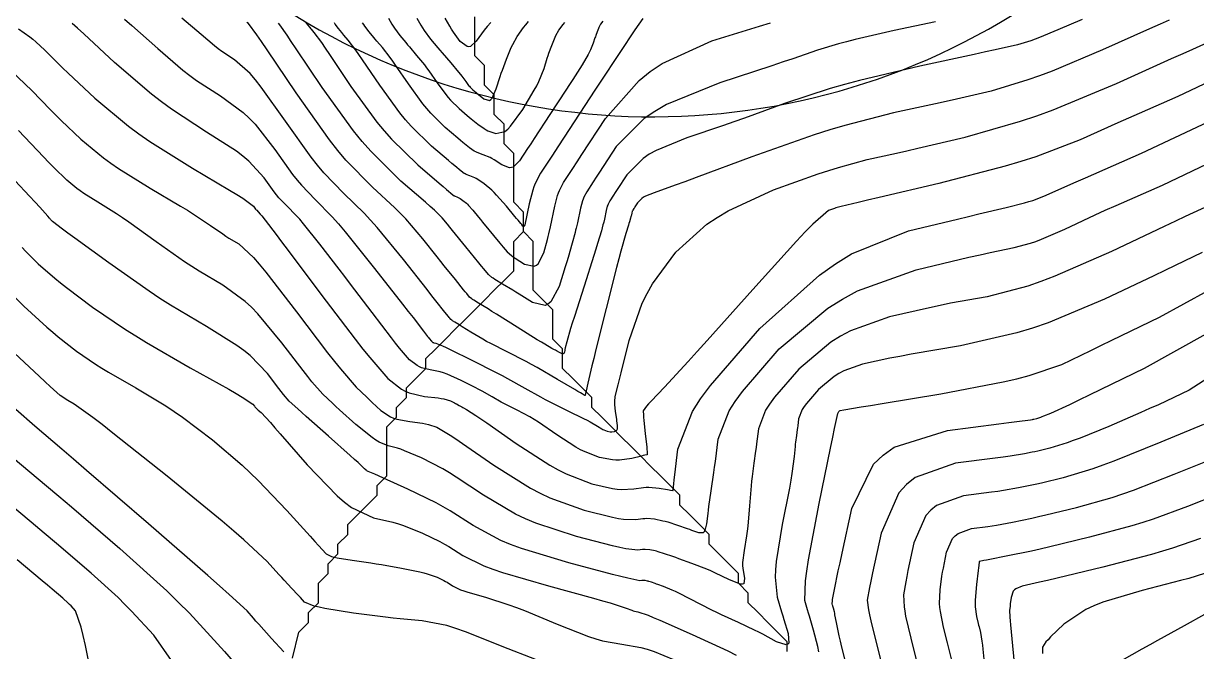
# Model space of a CAD drawing. Header units: metres. Extents: x 837475 to 838479, y 1189012 to 1191015.
# Drawn here: x 838016.7 to 838136.8, y 1189935.2 to 1189999.5 of the extents above; entities that cross this region are included whole.
import ezdxf

# ---------------------------------------------------------------- set-up
doc = ezdxf.new("R2010")
doc.units = ezdxf.units.M
doc.header["$LTSCALE"] = 0.3
for name, color, linetype in [('COTAS 10', 1, 'Continuous'), ('COTAS INT', 252, 'Continuous'), ('DRENAJE', 5, 'Continuous'), ('VIA2', 121, 'Continuous')]:
    doc.layers.add(name, color=color, linetype=linetype)

msp = doc.modelspace()

# ---------------------------------------------------------------- linework, layer by layer
at = {"layer": 'COTAS 10'}
for points in [[(838125.09, 1189999.87), (838122.61, 1189998.82), (838120.73, 1189998.03), (838120.27, 1189997.85), (838119.83, 1189997.69), (838118.46, 1189997.28), (838116.19, 1189996.77), (838115.19, 1189996.55), (838114.02, 1189996.3), (838108.46, 1189995.09), (838102.31, 1189993.64), (838100.77, 1189993.23), (838099.31, 1189992.81), (838094.63, 1189991.27), (838090.54, 1189989.77), (838089.45, 1189989.39), (838088.37, 1189989.02), (838084.63, 1189987.77), (838081.48, 1189986.47), (838080.78, 1189986.07), (838080.15, 1189985.65), (838078.49, 1189983.98), (838077.51, 1189982.47), (838077.3, 1189982.16), (838077.13, 1189981.89), (838076.74, 1189981.3), (838076.57, 1189980.97), (838076.53, 1189980.86), (838076.49, 1189980.76), (838076.37, 1189980.32), (838076.19, 1189979.45), (838076.12, 1189979.14), (838076.09, 1189979.01), (838076.05, 1189978.87), (838075.88, 1189978.24), (838075.49, 1189976.93), (838075.31, 1189976.36), (838075.1, 1189975.7), (838074.11, 1189972.58), (838073.12, 1189969.46), (838072.91, 1189968.8), (838072.74, 1189968.23), (838072.35, 1189966.89), (838072.19, 1189966.25), (838072.16, 1189966.11), (838072.13, 1189966), (838072.07, 1189965.73), (838071.97, 1189965.64), (838071.93, 1189965.64), (838071.87, 1189965.66), (838071.6, 1189965.78), (838071.28, 1189965.97), (838071.19, 1189966.01), (838071.1, 1189966.06), (838070.81, 1189966.21), (838070.1, 1189966.63), (838069.74, 1189966.85), (838069.33, 1189967.1), (838067.27, 1189968.39), (838065.15, 1189969.71), (838064.69, 1189970), (838064.29, 1189970.24), (838063.32, 1189970.83), (838062.82, 1189971.14), (838062.71, 1189971.21), (838062.62, 1189971.28), (838062.4, 1189971.46), (838062.1, 1189971.82), (838061.96, 1189972), (838061.79, 1189972.21), (838060.94, 1189973.26), (838059.8, 1189974.67), (838059.45, 1189975.11), (838059.08, 1189975.57), (838057.62, 1189977.43), (838055.87, 1189979.46), (838055.32, 1189980.03), (838054.75, 1189980.6), (838052.45, 1189982.7), (838049.75, 1189985.46), (838048.92, 1189986.46), (838048.06, 1189987.56), (838044.65, 1189992.36), (838041.69, 1189996.76), (838041.11, 1189997.61), (838040.63, 1189998.3), (838039.79, 1189999.45), (838039.61, 1189999.56)], [(838054.09, 1190000), (838054.43, 1189999.4), (838054.57, 1189999.18), (838054.71, 1189998.97), (838055.26, 1189998.23), (838055.87, 1189997.5), (838056.05, 1189997.28), (838056.24, 1189997.06), (838056.98, 1189996.2), (838057.77, 1189995.23), (838058, 1189994.93), (838058.23, 1189994.62), (838059.08, 1189993.39), (838059.96, 1189992.19), (838060.2, 1189991.9), (838060.44, 1189991.62), (838061.32, 1189990.76), (838062.15, 1189990.05), (838062.36, 1189989.87), (838062.56, 1189989.7), (838063.23, 1189989.15), (838063.88, 1189988.7), (838064.08, 1189988.59), (838064.28, 1189988.49), (838065.07, 1189988.19), (838066, 1189988.41), (838066.3, 1189988.64), (838066.6, 1189988.94), (838067.86, 1189990.65), (838069.02, 1189992.62), (838069.27, 1189993.09), (838069.49, 1189993.53), (838070.02, 1189994.87), (838070.35, 1189995.91), (838070.43, 1189996.17), (838070.52, 1189996.42), (838070.81, 1189997.21), (838071.09, 1189997.89), (838071.17, 1189998.06), (838071.24, 1189998.22), (838071.54, 1189998.77), (838071.97, 1189999.36), (838072.13, 1189999.56)], [(838015.5, 1189994.6), (838017.59, 1189992.61), (838019.51, 1189990.62), (838020.05, 1189990.08), (838020.59, 1189989.54), (838022.61, 1189987.63), (838024.94, 1189985.71), (838025.69, 1189985.16), (838026.48, 1189984.62), (838029.72, 1189982.61), (838032.82, 1189980.78), (838033.52, 1189980.35), (838034.16, 1189979.95), (838035.9, 1189978.78), (838037.14, 1189977.92), (838037.46, 1189977.7), (838037.76, 1189977.5), (838038.78, 1189976.9), (838040.27, 1189975.51), (838040.87, 1189974.82), (838041.55, 1189974), (838044.69, 1189969.95), (838047.86, 1189965.77), (838048.56, 1189964.88), (838049.18, 1189964.1), (838050.8, 1189962.24), (838051.87, 1189961.2), (838052.15, 1189960.93), (838052.42, 1189960.68), (838053.33, 1189959.84), (838054.31, 1189959.21), (838054.62, 1189959.07), (838054.95, 1189958.96), (838056.27, 1189958.71), (838057.57, 1189958.55), (838057.89, 1189958.49), (838058.18, 1189958.42), (838059.06, 1189958.13), (838060.4, 1189957.33), (838060.98, 1189956.95), (838061.66, 1189956.49), (838064.88, 1189954.26), (838068.62, 1189951.91), (838069.63, 1189951.38), (838070.62, 1189950.91), (838074.12, 1189949.64), (838077.02, 1189948.94), (838077.63, 1189948.81), (838078.16, 1189948.73), (838079.41, 1189948.69), (838080.14, 1189948.8), (838080.34, 1189948.81), (838080.55, 1189948.82), (838081.32, 1189948.75), (838082.16, 1189948.57), (838082.41, 1189948.51), (838082.67, 1189948.44), (838083.68, 1189948.12), (838084.66, 1189947.78), (838084.9, 1189947.7), (838085.12, 1189947.62), (838085.83, 1189947.37), (838086.33, 1189947.37), (838086.43, 1189947.45), (838086.52, 1189947.56), (838086.69, 1189948.24), (838086.8, 1189949.31), (838086.84, 1189949.66), (838086.89, 1189950.04), (838087.12, 1189951.62), (838087.4, 1189953.49), (838087.47, 1189954.05), (838087.55, 1189954.64), (838087.83, 1189956.92), (838088.95, 1189959.8), (838089.57, 1189960.77), (838090.31, 1189961.81), (838094.09, 1189966.16), (838099.06, 1189970.33), (838100.55, 1189971.26), (838102.09, 1189972.09), (838108.11, 1189974.26), (838113.5, 1189975.54), (838114.66, 1189975.8), (838115.67, 1189976.03), (838118.11, 1189976.53), (838119.81, 1189976.97), (838120.35, 1189977.16), (838120.93, 1189977.38), (838123.3, 1189978.42), (838126.41, 1189979.87), (838127.45, 1189980.34), (838128.58, 1189980.84), (838133.3, 1189982.93), (838138.66, 1189985.47)], [(838070.9, 1189933.7), (838066.34, 1189935.45), (838061.97, 1189937.21), (838060.98, 1189937.55), (838060.07, 1189937.83), (838057.56, 1189938.34), (838055.31, 1189938.52), (838054.58, 1189938.6), (838053.79, 1189938.69), (838050.53, 1189939.11), (838047.58, 1189939.59), (838046.99, 1189939.72), (838046.49, 1189939.84), (838045.51, 1189940.25), (838045.1, 1189940.71), (838044.96, 1189940.85), (838044.82, 1189941), (838044.22, 1189941.64), (838043.43, 1189942.48), (838043.17, 1189942.76), (838042.88, 1189943.07), (838041.69, 1189944.39), (838039.31, 1189946.62), (838038.28, 1189947.51), (838037.09, 1189948.51), (838031.44, 1189953.13), (838025.9, 1189957.53), (838024.79, 1189958.41), (838023.85, 1189959.14), (838021.95, 1189960.51), (838021.29, 1189960.89), (838021.13, 1189960.99), (838020.98, 1189961.09), (838020.51, 1189961.4), (838019.47, 1189962.31), (838018.95, 1189962.78), (838018.34, 1189963.35), (838015.3, 1189966.19)], [(838139.84, 1189964.39), (838136.03, 1189961.94), (838132.88, 1189960.44), (838131.99, 1189960.04), (838131.1, 1189959.64), (838127.82, 1189958.22), (838124.87, 1189957.03), (838124.18, 1189956.77), (838123.56, 1189956.55), (838121.78, 1189956), (838120.54, 1189955.7), (838120.24, 1189955.63), (838119.97, 1189955.57), (838119.18, 1189955.41), (838117.71, 1189955.19), (838117.01, 1189955.09), (838116.18, 1189954.98), (838112.13, 1189954.46), (838107.99, 1189952.99), (838107.11, 1189952.28), (838106.34, 1189951.44), (838104.52, 1189947.3), (838103.64, 1189943.22), (838103.47, 1189942.4), (838103.33, 1189941.73), (838103.08, 1189940.44), (838103.22, 1189939.44), (838103.33, 1189938.94), (838103.46, 1189938.34), (838104.18, 1189935.41), (838105.03, 1189932.08)], [(838138.56, 1189943.48), (838136.75, 1189942.88), (838136.01, 1189942.67), (838135.16, 1189942.44), (838131.23, 1189941.44), (838127.19, 1189940.22), (838126.27, 1189939.86), (838125.45, 1189939.48), (838123.2, 1189937.99), (838121.85, 1189936.67), (838121.59, 1189936.39), (838121.38, 1189936.16), (838121.04, 1189935.63), (838121.02, 1189935.36), (838121.02, 1189935.29), (838121.02, 1189935.22), (838121.04, 1189934.97)]]:
    msp.add_lwpolyline(points, dxfattribs=at)
at = {"layer": 'COTAS INT'}
for points in [[(838027.1, 1189999.9), (838027.85, 1189999.27), (838030.5, 1189996.91), (838033.07, 1189994.7), (838033.76, 1189994.15), (838034.46, 1189993.64), (838036.91, 1189992.04), (838039.24, 1189990.35), (838039.84, 1189989.78), (838040.44, 1189989.17), (838042.47, 1189986.56), (838044.28, 1189984.01), (838044.74, 1189983.43), (838045.18, 1189982.9), (838046.61, 1189981.43), (838048.34, 1189979.67), (838048.97, 1189978.96), (838049.66, 1189978.15), (838052.67, 1189974.4), (838055.53, 1189970.75), (838056.11, 1189970), (838056.61, 1189969.36), (838057.67, 1189967.98), (838058.09, 1189967.43), (838058.18, 1189967.31), (838058.27, 1189967.21), (838058.49, 1189966.96), (838058.65, 1189966.82), (838058.7, 1189966.8), (838058.75, 1189966.78), (838058.94, 1189966.73), (838059.62, 1189966.46), (838059.99, 1189966.29), (838060.42, 1189966.08), (838062.64, 1189965), (838065.11, 1189963.75), (838065.72, 1189963.43), (838066.29, 1189963.13), (838068.05, 1189962.14), (838069.66, 1189961.24), (838070.13, 1189960.99), (838070.61, 1189960.74), (838072.44, 1189959.83), (838074.07, 1189959.04), (838074.42, 1189958.86), (838074.73, 1189958.7), (838075.48, 1189958.26), (838075.92, 1189957.97), (838076.03, 1189957.91), (838076.14, 1189957.86), (838076.48, 1189957.73), (838076.78, 1189957.67), (838076.86, 1189957.67), (838076.94, 1189957.67), (838077.23, 1189957.71), (838077.46, 1189957.85), (838077.5, 1189957.91), (838077.52, 1189957.98), (838077.54, 1189958.33), (838077.48, 1189958.81), (838077.46, 1189958.96), (838077.44, 1189959.12), (838077.33, 1189959.78), (838077.25, 1189960.44), (838077.25, 1189960.61), (838077.25, 1189960.77), (838077.31, 1189961.3), (838077.59, 1189962.47), (838077.73, 1189963.04), (838077.9, 1189963.71), (838078.72, 1189967.02), (838080.06, 1189970.84), (838080.56, 1189971.83), (838081.1, 1189972.8), (838083.49, 1189976.06), (838086.69, 1189978.92), (838087.74, 1189979.62), (838088.86, 1189980.3), (838093.49, 1189982.43), (838098.07, 1189984.06), (838099.15, 1189984.42), (838100.15, 1189984.73), (838103.1, 1189985.53), (838106.1, 1189986.2), (838107.15, 1189986.43), (838108.27, 1189986.7), (838113.1, 1189987.82), (838118.76, 1189989.45), (838120.43, 1189990.02), (838122.13, 1189990.64), (838128.6, 1189993.33), (838134.24, 1189995.87), (838135.41, 1189996.39), (838136.41, 1189996.84), (838138.6, 1189997.82)], [(838133.99, 1189999.79), (838133.05, 1189999.38), (838131.99, 1189998.92), (838127.16, 1189996.78), (838122, 1189994.59), (838120.73, 1189994.11), (838119.54, 1189993.68), (838115.78, 1189992.55), (838112.23, 1189991.73), (838111.17, 1189991.49), (838110.06, 1189991.25), (838105.78, 1189990.31), (838100.8, 1189989.03), (838099.26, 1189988.56), (838097.66, 1189988.05), (838091.28, 1189985.81), (838085.59, 1189983.69), (838084.41, 1189983.26), (838083.42, 1189982.9), (838081.28, 1189982.14), (838080.41, 1189981.78), (838080.21, 1189981.67), (838080.04, 1189981.56), (838079.58, 1189981.09), (838079.31, 1189980.68), (838079.26, 1189980.59), (838079.21, 1189980.52), (838079.1, 1189980.36), (838079.06, 1189980.27), (838079.04, 1189980.24), (838079.03, 1189980.21), (838079, 1189980.09), (838078.95, 1189979.85), (838078.93, 1189979.76), (838078.92, 1189979.73), (838078.91, 1189979.69), (838078.87, 1189979.52), (838078.76, 1189979.16), (838078.71, 1189979), (838078.65, 1189978.82), (838078.38, 1189977.96), (838077.87, 1189976.16), (838077.67, 1189975.39), (838077.44, 1189974.5), (838076.37, 1189970.29), (838075.33, 1189966.08), (838075.11, 1189965.19), (838074.92, 1189964.43), (838074.5, 1189962.66), (838074.32, 1189961.86), (838074.29, 1189961.71), (838074.26, 1189961.59), (838074.22, 1189961.39), (838074.21, 1189961.38), (838074.21, 1189961.38), (838074.2, 1189961.39), (838073.76, 1189961.65), (838073.49, 1189961.8), (838073.16, 1189962), (838071.41, 1189963.03), (838069.3, 1189964.24), (838068.73, 1189964.55), (838068.18, 1189964.85), (838066.26, 1189965.84), (838064.56, 1189966.71), (838064.14, 1189966.93), (838063.75, 1189967.15), (838062.54, 1189967.86), (838061.65, 1189968.42), (838061.45, 1189968.54), (838061.29, 1189968.64), (838060.88, 1189968.89), (838060.66, 1189969.02), (838060.62, 1189969.05), (838060.58, 1189969.08), (838060.49, 1189969.16), (838060.36, 1189969.31), (838060.3, 1189969.38), (838060.23, 1189969.47), (838059.87, 1189969.91), (838058.96, 1189971.06), (838058.53, 1189971.6), (838058.04, 1189972.23), (838055.63, 1189975.3), (838052.94, 1189978.57), (838052.27, 1189979.34), (838051.62, 1189980.04), (838049.53, 1189982.06), (838047.47, 1189984.18), (838046.83, 1189984.95), (838046.17, 1189985.79), (838043.56, 1189989.46), (838041.06, 1189992.96), (838040.48, 1189993.7), (838039.93, 1189994.33), (838038.35, 1189995.74), (838037.04, 1189996.6), (838036.67, 1189996.87), (838036.29, 1189997.16), (838034.92, 1189998.35), (838032.96, 1190000)], [(838110.09, 1189999.62), (838105.85, 1189998.74), (838101.86, 1189997.83), (838100.96, 1189997.6), (838100.15, 1189997.39), (838097.99, 1189996.73), (838095.49, 1189995.86), (838094.48, 1189995.52), (838093.33, 1189995.13), (838087.99, 1189993.4), (838082.56, 1189991.17), (838081.35, 1189990.47), (838080.26, 1189989.75), (838077.4, 1189986.86), (838075.7, 1189984.26), (838075.35, 1189983.72), (838075.05, 1189983.26), (838074.38, 1189982.24), (838074.08, 1189981.67), (838074.01, 1189981.49), (838073.95, 1189981.3), (838073.75, 1189980.55), (838073.43, 1189979.05), (838073.31, 1189978.51), (838073.25, 1189978.3), (838073.19, 1189978.06), (838072.9, 1189976.97), (838072.48, 1189975.52), (838072.34, 1189975.06), (838072.19, 1189974.57), (838071.56, 1189972.55), (838070.71, 1189970.97), (838070.42, 1189970.74), (838070.12, 1189970.61), (838068.82, 1189970.91), (838067.47, 1189971.75), (838067.14, 1189971.95), (838066.81, 1189972.15), (838065.77, 1189972.77), (838064.98, 1189973.26), (838064.81, 1189973.38), (838064.66, 1189973.48), (838064.32, 1189973.77), (838063.85, 1189974.34), (838063.62, 1189974.62), (838063.35, 1189974.96), (838062.01, 1189976.6), (838060.65, 1189978.27), (838060.37, 1189978.62), (838060.13, 1189978.91), (838059.6, 1189979.57), (838058.8, 1189980.35), (838058.38, 1189980.73), (838057.88, 1189981.17), (838055.37, 1189983.33), (838052.28, 1189986.38), (838051.41, 1189987.39), (838050.53, 1189988.46), (838047.31, 1189992.9), (838044.66, 1189996.86), (838044.15, 1189997.62), (838043.72, 1189998.25), (838042.98, 1189999.33), (838042.85, 1189999.48)], [(838045.61, 1189999.61), (838045.82, 1189999.33), (838046.05, 1189999.04), (838046.12, 1189998.96), (838046.2, 1189998.88), (838046.47, 1189998.55), (838047.23, 1189997.5), (838047.61, 1189996.95), (838048.05, 1189996.3), (838050.26, 1189993.02), (838052.92, 1189989.36), (838053.66, 1189988.47), (838054.41, 1189987.62), (838057.09, 1189984.99), (838059.27, 1189983.13), (838059.7, 1189982.76), (838060.05, 1189982.46), (838060.68, 1189981.93), (838060.82, 1189981.83), (838060.86, 1189981.81), (838060.91, 1189981.78), (838061.08, 1189981.72), (838061.3, 1189981.63), (838061.36, 1189981.59), (838061.44, 1189981.55), (838061.72, 1189981.35), (838062.07, 1189981.06), (838062.18, 1189980.96), (838062.29, 1189980.84), (838062.74, 1189980.34), (838063.32, 1189979.64), (838063.51, 1189979.4), (838063.73, 1189979.14), (838065.48, 1189976.99), (838065.66, 1189976.76), (838065.83, 1189976.57), (838066.24, 1189976.08), (838066.67, 1189975.7), (838066.85, 1189975.57), (838067.06, 1189975.43), (838068.01, 1189974.84), (838069, 1189974.61), (838069.23, 1189974.71), (838069.43, 1189974.86), (838069.99, 1189975.99), (838070.36, 1189977.35), (838070.44, 1189977.66), (838070.51, 1189977.93), (838070.67, 1189978.65), (838071.12, 1189980.78), (838071.4, 1189981.85), (838071.5, 1189982.12), (838071.6, 1189982.37), (838072.02, 1189983.19), (838072.97, 1189984.63), (838073.4, 1189985.29), (838073.9, 1189986.05), (838076.31, 1189989.74), (838079.74, 1189993.64), (838080.87, 1189994.54), (838082.09, 1189995.36), (838087.18, 1189997.68), (838092.08, 1189999.2), (838093.18, 1189999.52)], [(838080.14, 1189999.96), (838079.32, 1189998.81), (838078.84, 1189998.1), (838078.25, 1189997.22), (838075.22, 1189992.62), (838072.09, 1189987.84), (838071.44, 1189986.85), (838070.89, 1189986), (838069.66, 1189984.13), (838069.11, 1189983.07), (838068.98, 1189982.75), (838068.86, 1189982.4), (838068.49, 1189981.01), (838068.04, 1189978.84), (838067.98, 1189978.7), (838067.97, 1189978.68), (838067.94, 1189978.68), (838067.85, 1189978.73), (838067.76, 1189978.85), (838067.73, 1189978.88), (838067.71, 1189978.91), (838067.63, 1189979), (838067.36, 1189979.33), (838067.21, 1189979.5), (838067.04, 1189979.71), (838066.16, 1189980.76), (838065.15, 1189981.89), (838064.9, 1189982.15), (838064.66, 1189982.39), (838063.88, 1189983.05), (838063.23, 1189983.49), (838063.07, 1189983.58), (838062.92, 1189983.66), (838062.44, 1189983.87), (838062.04, 1189984.02), (838061.94, 1189984.06), (838061.84, 1189984.12), (838061.53, 1189984.33), (838060.89, 1189984.88), (838060.59, 1189985.13), (838060.23, 1189985.44), (838058.5, 1189986.91), (838056.42, 1189988.95), (838055.84, 1189989.61), (838055.27, 1189990.3), (838053.2, 1189993.14), (838051.44, 1189995.74), (838051.07, 1189996.28), (838050.75, 1189996.74), (838049.97, 1189997.77), (838049.54, 1189998.27), (838049.43, 1189998.4), (838049.32, 1189998.53), (838048.97, 1189998.96), (838048.65, 1189999.39), (838048.56, 1189999.52)], [(838076.02, 1189999.69), (838075.81, 1189999.39), (838075.67, 1189999.12), (838075.63, 1189999.04), (838075.59, 1189998.95), (838075.45, 1189998.62), (838075.31, 1189998.23), (838075.27, 1189998.1), (838075.22, 1189997.98), (838075.06, 1189997.46), (838074.78, 1189996.78), (838074.67, 1189996.55), (838074.53, 1189996.3), (838073.91, 1189995.24), (838072.96, 1189993.74), (838072.62, 1189993.22), (838072.25, 1189992.64), (838070.62, 1189990.14), (838069.02, 1189987.7), (838068.66, 1189987.16), (838068.34, 1189986.67), (838067.51, 1189985.39), (838066.87, 1189984.77), (838066.68, 1189984.71), (838066.48, 1189984.69), (838065.7, 1189984.99), (838064.9, 1189985.51), (838064.69, 1189985.63), (838064.49, 1189985.73), (838063.79, 1189986.01), (838063.18, 1189986.25), (838063.02, 1189986.32), (838062.87, 1189986.41), (838062.38, 1189986.74), (838061.72, 1189987.29), (838061.47, 1189987.5), (838061.19, 1189987.74), (838059.91, 1189988.83), (838058.43, 1189990.28), (838058.02, 1189990.75), (838057.61, 1189991.25), (838056.14, 1189993.27), (838054.83, 1189995.18), (838054.53, 1189995.6), (838054.26, 1189995.98), (838053.47, 1189996.99), (838052.89, 1189997.66), (838052.74, 1189997.84), (838052.6, 1189998.01), (838052.11, 1189998.6), (838051.68, 1189999.18), (838051.57, 1189999.35), (838051.45, 1189999.53)], [(838057, 1190000), (838057.41, 1189999.28), (838057.58, 1189999.01), (838057.75, 1189998.75), (838058.41, 1189997.87), (838059.14, 1189996.98), (838059.36, 1189996.72), (838059.59, 1189996.45), (838060.48, 1189995.42), (838061.28, 1189994.47), (838061.46, 1189994.25), (838061.62, 1189994.06), (838062.02, 1189993.51), (838062.3, 1189993.13), (838062.38, 1189993.04), (838062.45, 1189992.95), (838062.73, 1189992.68), (838063.08, 1189992.39), (838063.19, 1189992.29), (838063.32, 1189992.18), (838063.86, 1189991.74), (838064.42, 1189991.59), (838064.57, 1189991.68), (838064.7, 1189991.82), (838065.13, 1189992.77), (838065.53, 1189994.03), (838065.64, 1189994.36), (838065.75, 1189994.69), (838066.16, 1189995.81), (838066.58, 1189996.82), (838066.7, 1189997.07), (838066.82, 1189997.32), (838067.26, 1189998.14), (838067.91, 1189999.04), (838068.16, 1189999.34), (838068.44, 1189999.66)], [(838064.57, 1189999.57), (838064.2, 1189999.15), (838063.88, 1189998.77), (838063.06, 1189997.65), (838062.49, 1189997.09), (838062.32, 1189997.06), (838062.14, 1189997.09), (838061.45, 1189997.62), (838060.75, 1189998.58), (838060.55, 1189998.88), (838060.37, 1189999.18), (838059.91, 1190000)], [(838016.22, 1189998.93), (838017.41, 1189998.08), (838017.71, 1189997.84), (838018, 1189997.6), (838018.93, 1189996.72), (838020.22, 1189995.42), (838020.74, 1189994.92), (838021.33, 1189994.36), (838024.04, 1189991.83), (838027.5, 1189988.94), (838028.56, 1189988.16), (838029.67, 1189987.38), (838034.04, 1189984.64), (838037.84, 1189982.41), (838038.58, 1189981.95), (838039.19, 1189981.57), (838040.29, 1189980.77), (838040.5, 1189980.47), (838040.55, 1189980.4), (838040.61, 1189980.34), (838040.77, 1189980.17), (838040.98, 1189979.96), (838041.05, 1189979.88), (838041.13, 1189979.78), (838041.48, 1189979.34), (838042.6, 1189977.87), (838043.16, 1189977.12), (838043.83, 1189976.23), (838047.17, 1189971.76), (838050.69, 1189967.14), (838051.48, 1189966.14), (838052.18, 1189965.27), (838054.04, 1189963.14), (838055.42, 1189962.05), (838055.82, 1189961.83), (838056.23, 1189961.65), (838057.8, 1189961.28), (838059.19, 1189961.14), (838059.49, 1189961.09), (838059.76, 1189961.04), (838060.44, 1189960.83), (838060.85, 1189960.62), (838060.95, 1189960.57), (838061.05, 1189960.52), (838061.34, 1189960.36), (838061.61, 1189960.21), (838061.69, 1189960.16), (838061.77, 1189960.12), (838062.07, 1189959.97), (838063.05, 1189959.34), (838063.55, 1189959), (838064.15, 1189958.58), (838067.17, 1189956.47), (838070.6, 1189954.25), (838071.45, 1189953.77), (838072.27, 1189953.36), (838074.91, 1189952.33), (838077.02, 1189951.87), (838077.5, 1189951.8), (838077.95, 1189951.75), (838079.2, 1189951.82), (838080.19, 1189951.98), (838080.47, 1189951.99), (838080.75, 1189951.99), (838081.8, 1189951.9), (838082.66, 1189951.75), (838082.82, 1189951.73), (838082.96, 1189951.7), (838083.19, 1189951.66), (838083.21, 1189951.66), (838083.21, 1189951.67), (838083.22, 1189951.67), (838083.23, 1189951.7), (838083.3, 1189952.36), (838083.35, 1189952.77), (838083.41, 1189953.27), (838083.71, 1189955.88), (838085.22, 1189959.74), (838086.04, 1189961.03), (838087.04, 1189962.42), (838092.09, 1189968.24), (838098.19, 1189973.7), (838099.85, 1189974.86), (838101.49, 1189975.87), (838107.32, 1189978.24), (838112.34, 1189979.45), (838113.47, 1189979.72), (838114.5, 1189979.97), (838117.32, 1189980.64), (838119.18, 1189981.11), (838119.62, 1189981.24), (838120.02, 1189981.36), (838121.16, 1189981.79), (838123.24, 1189982.71), (838124.23, 1189983.15), (838125.41, 1189983.66), (838131.16, 1189986.18), (838137.99, 1189989.38)], [(838138.83, 1189993.85), (838134.88, 1189992), (838130.91, 1189990.25), (838129.82, 1189989.77), (838128.74, 1189989.29), (838124.88, 1189987.56), (838120.34, 1189985.83), (838118.82, 1189985.35), (838117.2, 1189984.86), (838110.42, 1189983.1), (838104.32, 1189981.66), (838103.12, 1189981.38), (838102.15, 1189981.15), (838100.42, 1189980.74), (838100.02, 1189980.64), (838099.89, 1189980.59), (838099.74, 1189980.54), (838099.13, 1189980.33), (838097.52, 1189978.93), (838096.75, 1189978.14), (838095.84, 1189977.18), (838091.38, 1189972.25), (838086.71, 1189967.02), (838085.68, 1189965.88), (838084.76, 1189964.85), (838082.34, 1189962.25), (838080.98, 1189960.8), (838080.71, 1189960.52), (838080.5, 1189960.28), (838080.16, 1189959.82), (838080.18, 1189959.38), (838080.2, 1189959.15), (838080.23, 1189958.87), (838080.38, 1189957.48), (838080.52, 1189956.12), (838080.55, 1189955.87), (838080.57, 1189955.66), (838080.58, 1189955.33), (838080.33, 1189955.27), (838080.17, 1189955.24), (838079.98, 1189955.19), (838078.99, 1189954.95), (838077.73, 1189954.78), (838077.38, 1189954.78), (838077.02, 1189954.8), (838075.69, 1189955.03), (838074.21, 1189955.61), (838073.74, 1189955.84), (838073.26, 1189956.11), (838071.33, 1189957.36), (838069.44, 1189958.64), (838068.99, 1189958.93), (838068.56, 1189959.19), (838067.26, 1189959.9), (838066.19, 1189960.43), (838065.91, 1189960.58), (838065.63, 1189960.72), (838064.7, 1189961.25), (838063.67, 1189961.82), (838063.34, 1189962), (838062.98, 1189962.19), (838061.54, 1189962.92), (838060.09, 1189963.56), (838059.74, 1189963.69), (838059.4, 1189963.8), (838058.37, 1189964.01), (838057.49, 1189964.21), (838057.26, 1189964.32), (838057.04, 1189964.44), (838056.26, 1189965.05), (838055.22, 1189966.24), (838054.83, 1189966.73), (838054.39, 1189967.28), (838052.42, 1189969.87), (838050.22, 1189972.79), (838049.64, 1189973.56), (838049.06, 1189974.31), (838047.08, 1189976.87), (838045.39, 1189978.97), (838045.01, 1189979.42), (838044.66, 1189979.82), (838043.69, 1189980.8), (838042.89, 1189981.62), (838042.65, 1189981.92), (838042.39, 1189982.24), (838041.38, 1189983.67), (838039.82, 1189985.37), (838039.21, 1189985.87), (838038.54, 1189986.38), (838035.48, 1189988.34), (838031.88, 1189990.68), (838030.87, 1189991.43), (838029.84, 1189992.23), (838026.07, 1189995.48), (838022.91, 1189998.4), (838022.27, 1189998.98), (838021.72, 1189999.47)], [(838138.09, 1189980.84), (838135.64, 1189979.72), (838134.63, 1189979.24), (838133.47, 1189978.7), (838128.09, 1189976.14), (838122.28, 1189973.59), (838120.86, 1189973.05), (838119.52, 1189972.58), (838115.36, 1189971.5), (838111.62, 1189970.82), (838110.55, 1189970.6), (838109.45, 1189970.37), (838105.36, 1189969.44), (838101.39, 1189968), (838100.36, 1189967.45), (838099.38, 1189966.84), (838096.09, 1189964.07), (838093.59, 1189961.2), (838093.1, 1189960.51), (838092.69, 1189959.87), (838091.95, 1189957.96), (838091.76, 1189956.45), (838091.71, 1189956.06), (838091.66, 1189955.69), (838091.48, 1189954.45), (838091.3, 1189953.09), (838091.26, 1189952.63), (838091.21, 1189952.14), (838091.05, 1189950.1), (838090.87, 1189948.02), (838090.81, 1189947.51), (838090.75, 1189947.03), (838090.5, 1189945.53), (838090.34, 1189944.29), (838090.34, 1189943.98), (838090.35, 1189943.67), (838090.53, 1189942.69), (838090.47, 1189942.11), (838090.33, 1189942.07), (838090.13, 1189942.07), (838088.98, 1189942.52), (838087.49, 1189943.25), (838087.07, 1189943.44), (838086.66, 1189943.61), (838085.15, 1189944.2), (838083.8, 1189944.68), (838083.49, 1189944.8), (838083.2, 1189944.9), (838082.35, 1189945.19), (838081.71, 1189945.4), (838081.54, 1189945.44), (838081.38, 1189945.48), (838080.85, 1189945.59), (838080.35, 1189945.64), (838080.22, 1189945.64), (838080.09, 1189945.63), (838079.62, 1189945.56), (838078.38, 1189945.7), (838077.76, 1189945.83), (838077.02, 1189946), (838073.34, 1189946.94), (838069.17, 1189948.32), (838068.11, 1189948.76), (838067.1, 1189949.24), (838063.82, 1189951.17), (838061.03, 1189953.04), (838060.33, 1189953.48), (838059.65, 1189953.88), (838057.48, 1189955.01), (838055.75, 1189955.74), (838055.37, 1189955.88), (838055.01, 1189956), (838054.06, 1189956.22), (838053.13, 1189956.6), (838052.79, 1189956.81), (838052.42, 1189957.08), (838050.76, 1189958.43), (838049.09, 1189959.92), (838048.71, 1189960.27), (838048.36, 1189960.59), (838047.38, 1189961.53), (838046.27, 1189962.8), (838045.85, 1189963.33), (838045.37, 1189963.94), (838043.2, 1189966.79), (838040.74, 1189969.74), (838040.08, 1189970.41), (838039.43, 1189971.01), (838037.13, 1189972.67), (838034.72, 1189974.11), (838033.99, 1189974.58), (838033.24, 1189975.08), (838030.33, 1189977.13), (838027.54, 1189979.12), (838026.87, 1189979.57), (838026.25, 1189979.99), (838024.37, 1189981.17), (838022.91, 1189982.07), (838022.55, 1189982.32), (838022.22, 1189982.56), (838021.17, 1189983.43), (838019.86, 1189984.72), (838019.35, 1189985.24), (838018.79, 1189985.82), (838016.25, 1189988.5)], [(838137.37, 1189976.03), (838134.59, 1189974.68), (838133.56, 1189974.19), (838132.42, 1189973.64), (838127.37, 1189971.23), (838121.6, 1189968.82), (838120, 1189968.28), (838118.4, 1189967.79), (838112.62, 1189966.47), (838107.57, 1189965.6), (838106.43, 1189965.39), (838105.4, 1189965.2), (838102.62, 1189964.61), (838100.68, 1189963.91), (838100.18, 1189963.64), (838099.7, 1189963.34), (838098.09, 1189961.99), (838096.87, 1189960.58), (838096.63, 1189960.25), (838096.43, 1189959.94), (838096.07, 1189959), (838095.98, 1189958.27), (838095.95, 1189958.08), (838095.93, 1189957.9), (838095.84, 1189957.29), (838095.75, 1189956.62), (838095.73, 1189956.4), (838095.71, 1189956.16), (838095.63, 1189955.16), (838095.39, 1189953.42), (838095.27, 1189952.72), (838095.12, 1189951.91), (838094.39, 1189948.19), (838093.77, 1189944.4), (838093.69, 1189943.55), (838093.66, 1189942.78), (838093.86, 1189940.73), (838094.33, 1189939.25), (838094.45, 1189938.85), (838094.57, 1189938.45), (838095, 1189937.03), (838095.07, 1189936.04), (838094.96, 1189935.92), (838094.81, 1189935.86), (838093.82, 1189936.19), (838092.42, 1189936.95), (838092, 1189937.16), (838091.57, 1189937.37), (838089.92, 1189938.14), (838088.18, 1189938.95), (838087.69, 1189939.19), (838087.2, 1189939.43), (838083.82, 1189941.14), (838083.46, 1189941.31), (838083.13, 1189941.46), (838082.25, 1189941.83), (838081.66, 1189942.04), (838081.52, 1189942.09), (838081.4, 1189942.14), (838081.03, 1189942.27), (838080.75, 1189942.36), (838080.67, 1189942.38), (838080.6, 1189942.39), (838080.37, 1189942.44), (838080.16, 1189942.46), (838080.1, 1189942.46), (838080.04, 1189942.46), (838079.83, 1189942.43), (838078.6, 1189942.68), (838077.89, 1189942.85), (838077.02, 1189943.07), (838072.56, 1189944.25), (838067.71, 1189945.73), (838066.6, 1189946.15), (838065.58, 1189946.56), (838062.77, 1189948.08), (838060.42, 1189949.59), (838059.71, 1189949.99), (838058.97, 1189950.4), (838056.07, 1189951.81), (838053.58, 1189952.93), (838053.09, 1189953.15), (838052.7, 1189953.32), (838052.01, 1189953.61), (838051.89, 1189953.67), (838051.86, 1189953.69), (838051.82, 1189953.73), (838051.66, 1189953.89), (838050.98, 1189954.52), (838050.62, 1189954.85), (838050.18, 1189955.25), (838047.96, 1189957.22), (838045.68, 1189959.24), (838045.22, 1189959.66), (838044.82, 1189960.02), (838043.95, 1189960.82), (838043.36, 1189961.5), (838043.13, 1189961.79), (838042.88, 1189962.11), (838041.72, 1189963.64), (838039.94, 1189965.47), (838039.3, 1189965.99), (838038.59, 1189966.51), (838035.48, 1189968.45), (838031.79, 1189970.64), (838030.71, 1189971.32), (838029.62, 1189972.05), (838025.48, 1189974.95), (838021.99, 1189977.5), (838021.3, 1189978.01), (838020.74, 1189978.42), (838019.73, 1189979.2), (838019.52, 1189979.4), (838019.47, 1189979.46), (838019.42, 1189979.52), (838019.25, 1189979.73), (838018.41, 1189980.65), (838017.94, 1189981.16), (838017.36, 1189981.78), (838014.43, 1189984.91)], [(838016.61, 1189976.53), (838016.95, 1189976.16), (838018.25, 1189974.86), (838019.94, 1189973.4), (838020.52, 1189972.93), (838021.15, 1189972.44), (838023.82, 1189970.43), (838027.18, 1189968.15), (838028.23, 1189967.48), (838029.34, 1189966.8), (838033.82, 1189964.22), (838037.75, 1189962.02), (838038.51, 1189961.58), (838039.14, 1189961.21), (838040.23, 1189960.49), (838040.39, 1189960.28), (838040.42, 1189960.24), (838040.45, 1189960.2), (838040.53, 1189960.11), (838040.65, 1189960), (838040.7, 1189959.96), (838040.76, 1189959.9), (838041.07, 1189959.63), (838042.01, 1189958.61), (838042.48, 1189958.08), (838043.03, 1189957.45), (838045.77, 1189954.28), (838048.83, 1189951.11), (838049.59, 1189950.47), (838050.31, 1189949.93), (838052.57, 1189948.88), (838054.56, 1189948.41), (838055.11, 1189948.25), (838055.65, 1189948.07), (838057.57, 1189947.3), (838059.36, 1189946.43), (838059.82, 1189946.18), (838060.26, 1189945.93), (838061.71, 1189945), (838063.87, 1189943.95), (838064.76, 1189943.62), (838065.78, 1189943.27), (838070.49, 1189941.9), (838075.07, 1189940.65), (838076.01, 1189940.38), (838076.79, 1189940.15), (838078.41, 1189939.63), (838079, 1189939.4), (838079.14, 1189939.35), (838079.27, 1189939.31), (838079.63, 1189939.25), (838080.66, 1189938.89), (838081.2, 1189938.67), (838081.85, 1189938.39), (838085.16, 1189936.93), (838088.81, 1189935.24), (838089.68, 1189934.82)], [(838014.37, 1189972.93), (838016.78, 1189970.52), (838019.14, 1189968.38), (838019.74, 1189967.86), (838020.31, 1189967.38), (838022.17, 1189965.92), (838024.13, 1189964.59), (838024.77, 1189964.19), (838025.45, 1189963.77), (838028.25, 1189962.17), (838031.31, 1189960.32), (838032.16, 1189959.75), (838033.01, 1189959.17), (838036.08, 1189956.85), (838039.12, 1189954.24), (838039.95, 1189953.47), (838040.77, 1189952.67), (838043.7, 1189949.61), (838046.08, 1189946.98), (838046.56, 1189946.45), (838046.95, 1189946.02), (838047.72, 1189945.18), (838048.28, 1189944.92), (838048.55, 1189944.85), (838048.86, 1189944.78), (838050.39, 1189944.53), (838052.29, 1189944.26), (838052.83, 1189944.17), (838053.39, 1189944.08), (838055.44, 1189943.72), (838057.29, 1189943.34), (838057.7, 1189943.24), (838058.07, 1189943.14), (838059.07, 1189942.79), (838059.76, 1189942.46), (838059.93, 1189942.36), (838060.1, 1189942.27), (838060.65, 1189941.91), (838061.48, 1189941.51), (838061.82, 1189941.39), (838062.21, 1189941.25), (838064.02, 1189940.73), (838066.43, 1189939.96), (838067.2, 1189939.68), (838068.02, 1189939.37), (838071.35, 1189937.99), (838074.57, 1189936.71), (838075.32, 1189936.47), (838076.01, 1189936.27), (838077.99, 1189935.93), (838079.91, 1189935.61), (838080.56, 1189935.42), (838081.27, 1189935.18), (838084.26, 1189933.97)], [(838098.15, 1189935.16), (838098.03, 1189935.68), (838097.59, 1189937.38), (838097.18, 1189938.79), (838097.08, 1189939.12), (838096.98, 1189939.44), (838096.69, 1189940.39), (838096.76, 1189942.41), (838096.9, 1189943.4), (838097.08, 1189944.57), (838098.18, 1189950.34), (838099.34, 1189956.01), (838099.56, 1189957.11), (838099.74, 1189958), (838100.07, 1189959.56), (838100.19, 1189959.76), (838100.25, 1189959.8), (838100.32, 1189959.84), (838100.68, 1189959.93), (838102.47, 1189960.21), (838103.44, 1189960.37), (838104.62, 1189960.57), (838110.62, 1189961.57), (838116.99, 1189962.77), (838118.4, 1189963.1), (838119.67, 1189963.42), (838123, 1189964.56), (838125.96, 1189965.99), (838127, 1189966.49), (838128.13, 1189967.04), (838133, 1189969.41), (838137.99, 1189972.12)], [(838101.2, 1189932.79), (838100.5, 1189935.62), (838100.35, 1189936.24), (838100.22, 1189936.79), (838099.93, 1189938.16), (838099.79, 1189938.93), (838099.76, 1189939.1), (838099.73, 1189939.25), (838099.64, 1189939.61), (838099.58, 1189939.82), (838099.56, 1189939.87), (838099.55, 1189939.92), (838099.51, 1189940.06), (838099.52, 1189940.36), (838099.54, 1189940.51), (838099.56, 1189940.68), (838099.73, 1189941.54), (838100.13, 1189943.44), (838100.31, 1189944.27), (838100.52, 1189945.24), (838101.51, 1189949.82), (838103.73, 1189954.36), (838104.71, 1189955.29), (838105.85, 1189956.09), (838111.31, 1189957.82), (838116.57, 1189958.48), (838117.58, 1189958.61), (838118.41, 1189958.72), (838119.8, 1189958.9), (838119.99, 1189958.94), (838120.06, 1189958.95), (838120.13, 1189958.97), (838120.43, 1189959.04), (838120.85, 1189959.17), (838121, 1189959.23), (838121.17, 1189959.29), (838121.87, 1189959.57), (838123.82, 1189960.48), (838124.77, 1189960.94), (838125.9, 1189961.48), (838131.45, 1189964.18), (838137.78, 1189967.7)], [(838043.4, 1189935.16), (838042.11, 1189936.52), (838040.82, 1189937.98), (838040.53, 1189938.3), (838040.28, 1189938.59), (838039.63, 1189939.34), (838037.81, 1189941.02), (838036.82, 1189941.9), (838035.62, 1189942.95), (838029.53, 1189948.25), (838023.21, 1189953.72), (838021.86, 1189954.88), (838020.68, 1189955.89), (838017.9, 1189958.25), (838015.95, 1189959.94)], [(838137.49, 1189958.42), (838133.14, 1189956.6), (838128.34, 1189954.67), (838127.21, 1189954.25), (838126.17, 1189953.88), (838123.14, 1189952.96), (838120.94, 1189952.43), (838120.43, 1189952.31), (838119.95, 1189952.21), (838118.56, 1189951.92), (838117.02, 1189951.66), (838116.44, 1189951.57), (838115.8, 1189951.49), (838112.95, 1189951.11), (838110.19, 1189950.13), (838109.59, 1189949.65), (838109.08, 1189949.09), (838107.86, 1189946.32), (838107.26, 1189943.47), (838107.13, 1189942.85), (838107.03, 1189942.31), (838106.81, 1189940.97), (838106.86, 1189939.77), (838106.93, 1189939.32), (838107.02, 1189938.81), (838107.54, 1189936.54), (838108.17, 1189934.07)], [(838014.85, 1189955.72), (838019.11, 1189952.15), (838020.37, 1189951.08), (838021.66, 1189949.98), (838026.61, 1189945.72), (838031.4, 1189941.38), (838032.59, 1189940.23), (838033.72, 1189939.1), (838037.33, 1189935.2), (838039.95, 1189932.14)], [(838111.82, 1189934.01), (838111.51, 1189935.27), (838111.41, 1189935.66), (838111.31, 1189936.07), (838110.9, 1189937.66), (838110.58, 1189939.28), (838110.53, 1189939.7), (838110.5, 1189940.11), (838110.54, 1189941.51), (838110.73, 1189942.9), (838110.8, 1189943.31), (838110.88, 1189943.73), (838111.2, 1189945.34), (838111.82, 1189946.74), (838112.08, 1189947.02), (838112.38, 1189947.26), (838113.77, 1189947.76), (838115.42, 1189947.99), (838115.87, 1189948.06), (838116.32, 1189948.13), (838117.94, 1189948.42), (838119.93, 1189948.84), (838120.61, 1189948.99), (838121.35, 1189949.16), (838124.5, 1189949.92), (838128.17, 1189950.96), (838129.24, 1189951.31), (838130.34, 1189951.7), (838134.49, 1189953.32), (838138.24, 1189954.84)], [(838031.88, 1189934.28), (838030.07, 1189936.84), (838027.81, 1189939.32), (838027.12, 1189940.01), (838026.42, 1189940.7), (838023.68, 1189943.19), (838020.11, 1189946.24), (838018.87, 1189947.28), (838017.53, 1189948.41), (838011.81, 1189953.19)], [(838138.98, 1189951.25), (838135.85, 1189950.04), (838132.34, 1189948.72), (838131.28, 1189948.38), (838130.17, 1189948.04), (838125.85, 1189946.87), (838121.76, 1189945.9), (838120.79, 1189945.67), (838119.9, 1189945.47), (838117.32, 1189944.93), (838115.62, 1189944.6), (838115.3, 1189944.54), (838115.03, 1189944.49), (838114.59, 1189944.41), (838114.57, 1189944.4), (838114.56, 1189944.39), (838114.56, 1189944.39), (838114.54, 1189944.36), (838114.5, 1189943.98), (838114.47, 1189943.76), (838114.44, 1189943.48), (838114.27, 1189942.04), (838114.15, 1189940.45), (838114.14, 1189940.09), (838114.14, 1189939.75), (838114.26, 1189938.78), (838114.44, 1189938.06), (838114.49, 1189937.87), (838114.54, 1189937.7), (838114.68, 1189937.12), (838114.83, 1189936.23), (838114.88, 1189935.85), (838114.93, 1189935.42), (838115.14, 1189933.39)], [(838137.21, 1189946.76), (838134.34, 1189945.75), (838133.31, 1189945.44), (838132.17, 1189945.12), (838127.21, 1189943.83), (838122.51, 1189942.69), (838121.54, 1189942.46), (838120.72, 1189942.27), (838118.96, 1189941.87), (838118.29, 1189941.6), (838118.15, 1189941.49), (838118.04, 1189941.35), (838117.81, 1189940.72), (838117.73, 1189940.07), (838117.71, 1189939.92), (838117.7, 1189939.79), (838117.66, 1189939.42), (838117.68, 1189938.69), (838117.71, 1189938.33), (838117.74, 1189937.9), (838117.94, 1189935.78), (838118.16, 1189933.65)], [(838024.14, 1189930.57), (838023.11, 1189935.79), (838022.87, 1189936.83), (838022.66, 1189937.69), (838022.08, 1189939.35), (838021.61, 1189939.86), (838021.47, 1189940), (838021.33, 1189940.14), (838020.76, 1189940.66), (838019.68, 1189941.57), (838019.21, 1189941.97), (838018.67, 1189942.42), (838016.09, 1189944.57)], [(838128.16, 1189933.72), (838131.24, 1189935.45), (838132.05, 1189935.9), (838132.84, 1189936.34), (838135.54, 1189937.85), (838137.64, 1189939.02)]]:
    msp.add_lwpolyline(points, dxfattribs=at)
at = {"layer": 'DRENAJE'}
msp.add_line((838044.28, 1189934.5), (838044.93, 1189937.17), dxfattribs=at)
for points in [[(838067.92, 1189978.16, 0), (838067.92, 1189979.16, 0), (838067.92, 1189980.16, 0), (838066.92, 1189981.16, 0), (838066.92, 1189982.16, 0), (838066.92, 1189983.16, 0), (838066.92, 1189984.16, 0), (838066.92, 1189985.16, 0), (838066.92, 1189986.16, 0), (838065.92, 1189987.16, 0), (838065.92, 1189988.16, 0), (838065.92, 1189989.16, 0), (838064.92, 1189990.16, 0), (838064.92, 1189991.16, 0), (838064.92, 1189992.16, 0), (838063.93, 1189993.15, 0), (838063.93, 1189994.15, 0), (838063.93, 1189995.15, 0), (838062.93, 1189996.15, 0), (838062.93, 1189997.15, 0), (838062.93, 1189998.15, 0), (838062.93, 1189999.15, 0), (838062.93, 1190000.15, 0)], [(838045.93, 1189939.17, 0), (838046.93, 1189940.17, 0), (838046.93, 1189941.17, 0), (838046.93, 1189942.17, 0), (838047.93, 1189943.17, 0), (838047.93, 1189944.17, 0), (838048.93, 1189945.17, 0), (838048.93, 1189946.17, 0), (838049.93, 1189947.17, 0), (838049.93, 1189948.17, 0), (838050.93, 1189949.17, 0), (838051.93, 1189950.17, 0), (838052.93, 1189951.17, 0), (838052.93, 1189952.17, 0), (838053.93, 1189953.17, 0), (838053.93, 1189954.17, 0), (838053.93, 1189955.17, 0), (838053.93, 1189956.17, 0), (838053.93, 1189957.17, 0), (838053.93, 1189958.17, 0), (838054.93, 1189959.17, 0), (838054.93, 1189960.17, 0), (838055.93, 1189961.17, 0), (838055.93, 1189962.17, 0), (838056.93, 1189963.16, 0), (838057.93, 1189964.16, 0), (838057.93, 1189965.16, 0), (838058.93, 1189966.16, 0), (838059.93, 1189967.16, 0), (838060.93, 1189968.16, 0), (838061.93, 1189969.16, 0), (838062.93, 1189970.16, 0), (838063.93, 1189971.16, 0), (838064.92, 1189972.16, 0), (838065.92, 1189973.16, 0), (838066.92, 1189974.16, 0), (838066.92, 1189975.16, 0), (838066.92, 1189976.16, 0), (838066.92, 1189977.16, 0), (838067.92, 1189978.16, 0)], [(838094.91, 1189935.17, 0), (838094.91, 1189936.17, 0), (838093.92, 1189937.17, 0), (838092.92, 1189938.17, 0), (838091.92, 1189939.17, 0), (838090.92, 1189940.17, 0), (838090.92, 1189941.17, 0), (838089.92, 1189942.17, 0), (838089.92, 1189943.17, 0), (838088.92, 1189944.17, 0), (838087.92, 1189945.17, 0), (838086.92, 1189946.17, 0), (838086.92, 1189947.17, 0), (838085.92, 1189948.17, 0), (838084.92, 1189949.17, 0), (838083.92, 1189950.17, 0), (838083.92, 1189951.17, 0), (838082.92, 1189952.17, 0), (838081.92, 1189953.17, 0), (838080.92, 1189954.17, 0), (838079.92, 1189955.17, 0), (838078.92, 1189956.17, 0), (838077.92, 1189957.17, 0), (838076.92, 1189958.17, 0), (838075.92, 1189959.17, 0), (838074.92, 1189960.17, 0), (838074.92, 1189961.17, 0), (838073.92, 1189962.17, 0), (838072.92, 1189963.16, 0), (838071.92, 1189964.16, 0), (838071.92, 1189965.16, 0), (838071.92, 1189966.16, 0), (838070.92, 1189967.16, 0), (838070.92, 1189968.16, 0), (838070.92, 1189969.16, 0), (838070.92, 1189970.16, 0), (838069.92, 1189971.16, 0), (838068.92, 1189972.16, 0), (838068.92, 1189973.16, 0), (838068.92, 1189974.16, 0), (838068.92, 1189975.16, 0), (838068.92, 1189976.16, 0), (838068.92, 1189977.16, 0), (838067.92, 1189978.16, 0)], [(838044.93, 1189937.17, 0), (838045.93, 1189938.17, 0), (838045.93, 1189939.17, 0)]]:
    msp.add_polyline3d(points, dxfattribs=at)
at = {"layer": 'VIA2'}
msp.add_arc((838081.19, 1190059.91), 70, 236.1059, 21.1271, dxfattribs=at)

doc.saveas('drawing.dxf')
